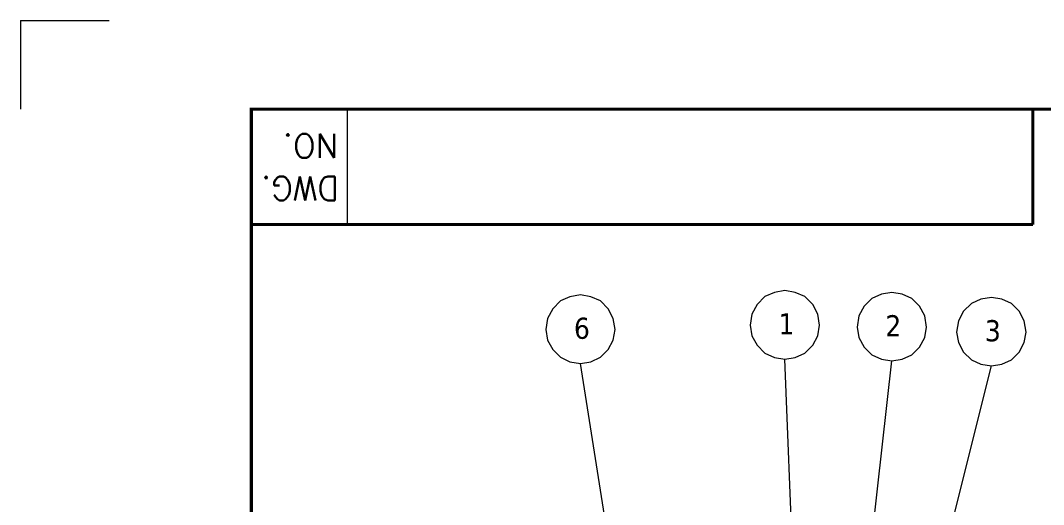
# Model space of a CAD drawing. Header units: millimetres. Extents: x 89051 to 218395, y -330386 to -125649.
# Drawn here: x 96943 to 98762, y -132327 to -131466 of the extents above; entities that cross this region are included whole.
import ezdxf

# ---------------------------------------------------------------- set-up
doc = ezdxf.new("R2010")
doc.units = ezdxf.units.MM
doc.header["$LTSCALE"] = 13
doc.layers.add('1', color=4, linetype='Continuous')
doc.layers.add('2', color=3, linetype='Continuous')
doc.layers.add('paper', color=254, linetype='Continuous', plot=False)
doc.layers.add('铁心', color=3, linetype='Continuous', lineweight=0)
doc.styles.add('ROMANS', font='romans.shx', dxfattribs={"bigfont": 'whgtxt.shx'})
doc.styles.add('Tahoma$001', font='tahoma.ttf', dxfattribs={"height": 2.159784})

msp = doc.modelspace()

# ---------------------------------------------------------------- linework, layer by layer
at = {"layer": '1', "color": 0, "lineweight": 40}
for p in [(98742.72, -131623.54), (97353.44, -131828.77)]:
    msp.add_line(p, (98742.72, -131828.77), dxfattribs=at)
at = {"layer": '1', "color": 0, "lineweight": 40, "const_width": 5.53}
msp.add_lwpolyline([(97353.44, -135980.8), (103415.73, -135980.8), (103415.73, -131623.54), (97353.44, -131623.54), (97353.44, -135980.8)], dxfattribs=at)
at = {"layer": '2', "lineweight": 13}
msp.add_line((97523.95, -131623.54), (97523.95, -131828.77), dxfattribs=at)
at = {"layer": 'paper', "lineweight": 13}
for q in [(96942.98, -131623.54), (97100.85, -131465.67)]:
    msp.add_line((96942.98, -131465.67), q, dxfattribs=at)
at = {"layer": '铁心'}
for points in [[(98000.26, -132015.83), (97996.95, -131995.95), (97987.92, -131978.78), (97974.06, -131964.93), (97956.89, -131957.4), (97938.52, -131954.08), (97919.85, -131957.4), (97902.98, -131964.93), (97889.13, -131978.78), (97879.79, -131995.95), (97876.78, -132015.83), (97879.79, -132034.5), (97889.13, -132051.37), (97902.98, -132065.22), (97919.85, -132073.05), (97938.52, -132076.06), (97956.89, -132073.05), (97974.06, -132065.22), (97987.92, -132051.37), (97996.95, -132034.5)], [(98363.78, -132008.18), (98360.46, -131988.3), (98351.43, -131971.14), (98337.57, -131957.28), (98320.4, -131949.75), (98302.03, -131946.44), (98283.36, -131949.75), (98266.49, -131957.28), (98252.64, -131971.14), (98243.3, -131988.3), (98240.29, -132008.18), (98243.3, -132026.86), (98252.64, -132043.72), (98266.49, -132057.58), (98283.36, -132065.41), (98302.03, -132068.42), (98320.4, -132065.41), (98337.57, -132057.58), (98351.43, -132043.72), (98360.46, -132026.86)], [(98553.91, -132011.4), (98550.59, -131991.52), (98541.56, -131974.36), (98527.7, -131960.5), (98510.54, -131952.97), (98492.16, -131949.66), (98473.49, -131952.97), (98456.62, -131960.5), (98442.77, -131974.36), (98433.43, -131991.52), (98430.42, -132011.4), (98433.43, -132030.08), (98442.77, -132046.94), (98456.62, -132060.8), (98473.49, -132068.63), (98492.16, -132071.64), (98510.54, -132068.63), (98527.7, -132060.8), (98541.56, -132046.94), (98550.59, -132030.08)], [(98730.83, -132020.24), (98727.52, -132000.36), (98718.48, -131983.2), (98704.63, -131969.34), (98687.46, -131961.81), (98669.09, -131958.5), (98650.41, -131961.81), (98633.55, -131969.34), (98619.69, -131983.2), (98610.35, -132000.36), (98607.34, -132020.24), (98610.35, -132038.92), (98619.69, -132055.78), (98633.55, -132069.64), (98650.41, -132077.47), (98669.09, -132080.48), (98687.46, -132077.47), (98704.63, -132069.64), (98718.48, -132055.78), (98727.52, -132038.92)]]:
    msp.add_lwpolyline(points, close=True, dxfattribs=at)
for points in [[(98054.64, -132812.48), (97938.52, -132076.06), (97938.52, -132076.06)], [(98316.64, -132441.24), (98302.03, -132068.42), (98302.03, -132068.42)], [(98423.16, -132686.16), (98492.16, -132071.64), (98492.16, -132071.64)], [(98440.61, -132995.21), (98669.09, -132080.48), (98669.09, -132080.48)]]:
    msp.add_lwpolyline(points, dxfattribs=at)

# ---------------------------------------------------------------- texts
at = {"layer": '2', "lineweight": 13, "style": 'ROMANS'}
for s, p in [('NO.', (97507.83, -131667.68)), ('DWG.', (97509.35, -131743.29))]:
    msp.add_text(s, height=42.625, rotation=180, dxfattribs=at).set_placement(p)
at = {"layer": '铁心', "style": 'Tahoma$001'}
for s, p in [('1', (98290.51, -132024.62)), ('2', (98480.64, -132027.84)), ('6', (97927, -132032.26)), ('3', (98657.57, -132036.68))]:
    msp.add_text(s, height=37.59, dxfattribs=at).set_placement(p)

doc.saveas('drawing.dxf')
